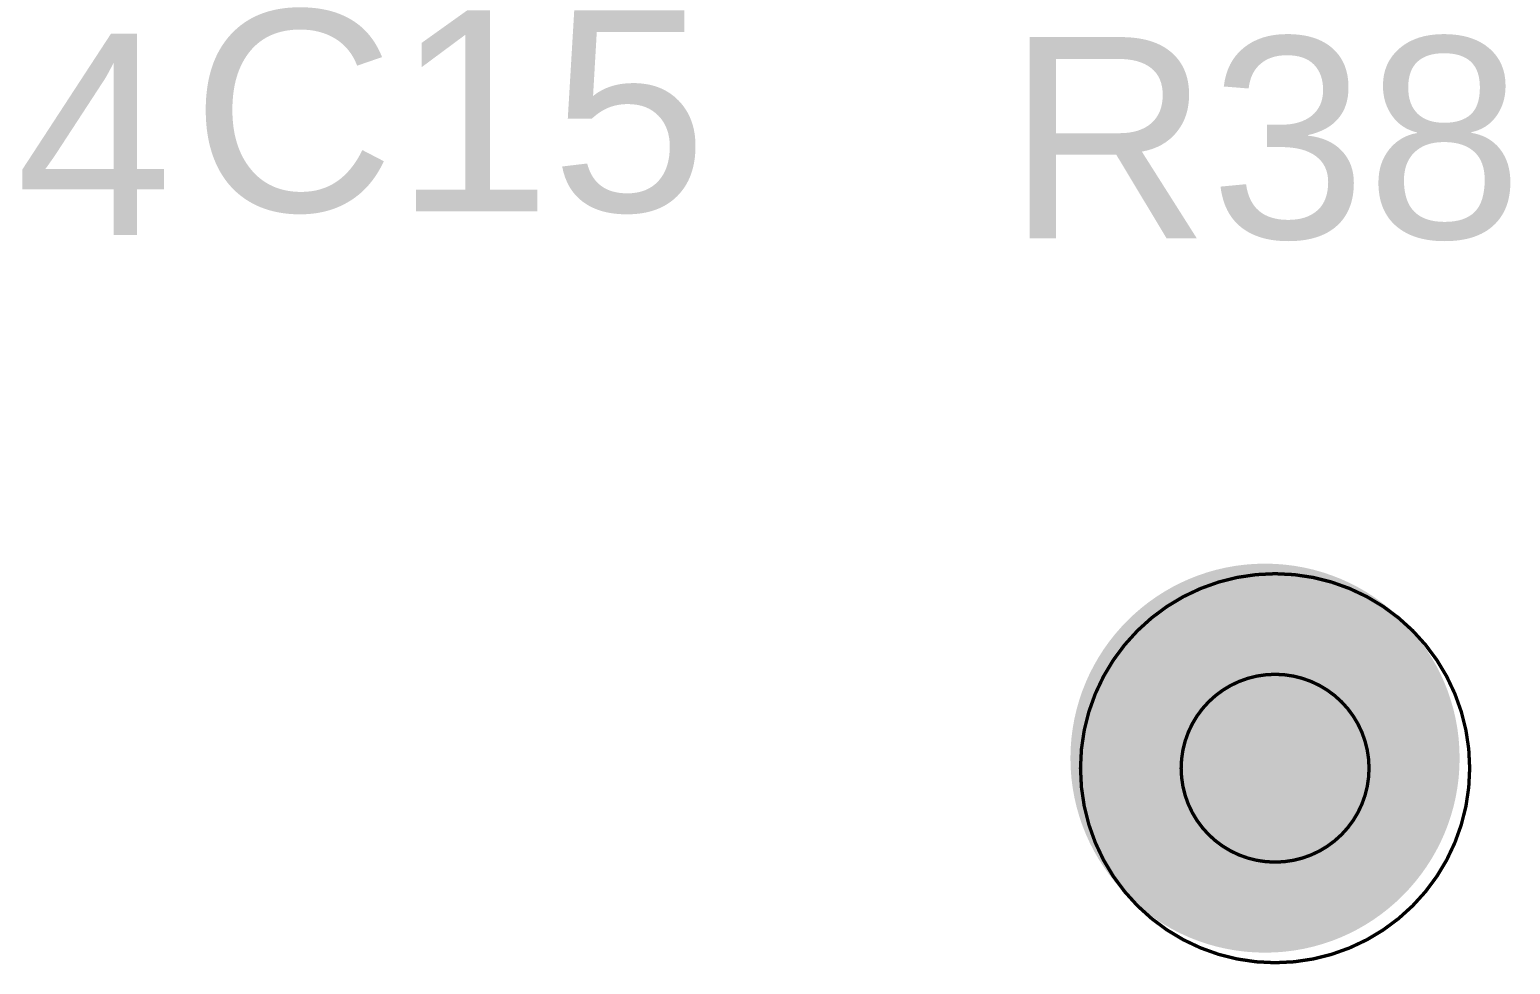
# Model space of a CAD drawing. Header units: millimetres. Extents: x 54 to 247, y 53 to 195.
# Drawn here: x 124.88 to 130.48, y 97.76 to 101.3 of the extents above; entities that cross this region are included whole.
import ezdxf

# ---------------------------------------------------------------- set-up
doc = ezdxf.new("R2010")
doc.units = ezdxf.units.MM
for name, color, linetype in [('BottomSolder', 6, 'Continuous'), ('Mechanical10', 56, 'Continuous'), ('Mechanical11', 56, 'Continuous'), ('Mechanical13', 56, 'Continuous'), ('Mechanical6', 56, 'Continuous'), ('TopOverlay', 2, 'Continuous'), ('TopSolder', 216, 'Continuous'), ('ViaHoleLayer', 16, 'Continuous')]:
    doc.layers.add(name, color=color, linetype=linetype)
doc.styles.add('Arial', font='arial.ttf', dxfattribs={"height": 0.2})

msp = doc.modelspace()

# ---------------------------------------------------------------- hatches: boundary and pattern name
at = {"layer": 'BottomSolder'}
h = msp.add_hatch(color=6, dxfattribs=at)
edge = h.paths.add_edge_path()
edge.add_arc((129.5527, 98.5393), 0.7366, 0, 360)
at = {"layer": 'TopSolder'}
h = msp.add_hatch(color=216, dxfattribs=at)
edge = h.paths.add_edge_path()
edge.add_arc((129.5527, 98.5393), 0.7366, 0, 360)
at = {"layer": 'ViaHoleLayer'}
h = msp.add_hatch(color=16, dxfattribs=at)
edge = h.paths.add_edge_path()
edge.add_arc((129.5527, 98.5393), 0.3556, 0, 360)

# ---------------------------------------------------------------- linework, layer by layer
at = {"layer": 'Mechanical10'}
for points, const_width in [([(130.3274, 98.5012, 1), (128.8542, 98.5012, 1)], 0.0127), ([(128.851, 98.5012, 1), (128.8574, 98.5012, 1)], 0.00635), ([(130.3242, 98.5012, 1), (130.3306, 98.5012, 1)], 0.00635)]:
    msp.add_lwpolyline(points, format="xyb", close=True, dxfattribs=dict(at, const_width=const_width))
at = {"layer": 'Mechanical11'}
for points, const_width in [([(130.3274, 98.5012, 1), (128.8542, 98.5012, 1)], 0.0127), ([(128.851, 98.5012, 1), (128.8574, 98.5012, 1)], 0.00635), ([(130.3242, 98.5012, 1), (130.3306, 98.5012, 1)], 0.00635)]:
    msp.add_lwpolyline(points, format="xyb", close=True, dxfattribs=dict(at, const_width=const_width))
at = {"layer": 'Mechanical13'}
for points, const_width in [([(129.9464, 98.5012, 1), (129.2352, 98.5012, 1)], 0.0127), ([(129.232, 98.5012, 1), (129.2384, 98.5012, 1)], 0.00635), ([(129.9432, 98.5012, 1), (129.9496, 98.5012, 1)], 0.00635)]:
    msp.add_lwpolyline(points, format="xyb", close=True, dxfattribs=dict(at, const_width=const_width))

# ---------------------------------------------------------------- texts
at = {"layer": 'Mechanical6', "style": 'Arial'}
msp.add_text('TP24', height=0.762, dxfattribs=at).set_placement((122.8725, 100.5205))
at = {"layer": 'TopOverlay', "style": 'Arial'}
for s, p in [('C15', (125.489, 100.6095)), ('R38', (128.5751, 100.5079))]:
    msp.add_text(s, height=0.762, dxfattribs=at).set_placement(p)

doc.saveas('drawing.dxf')
